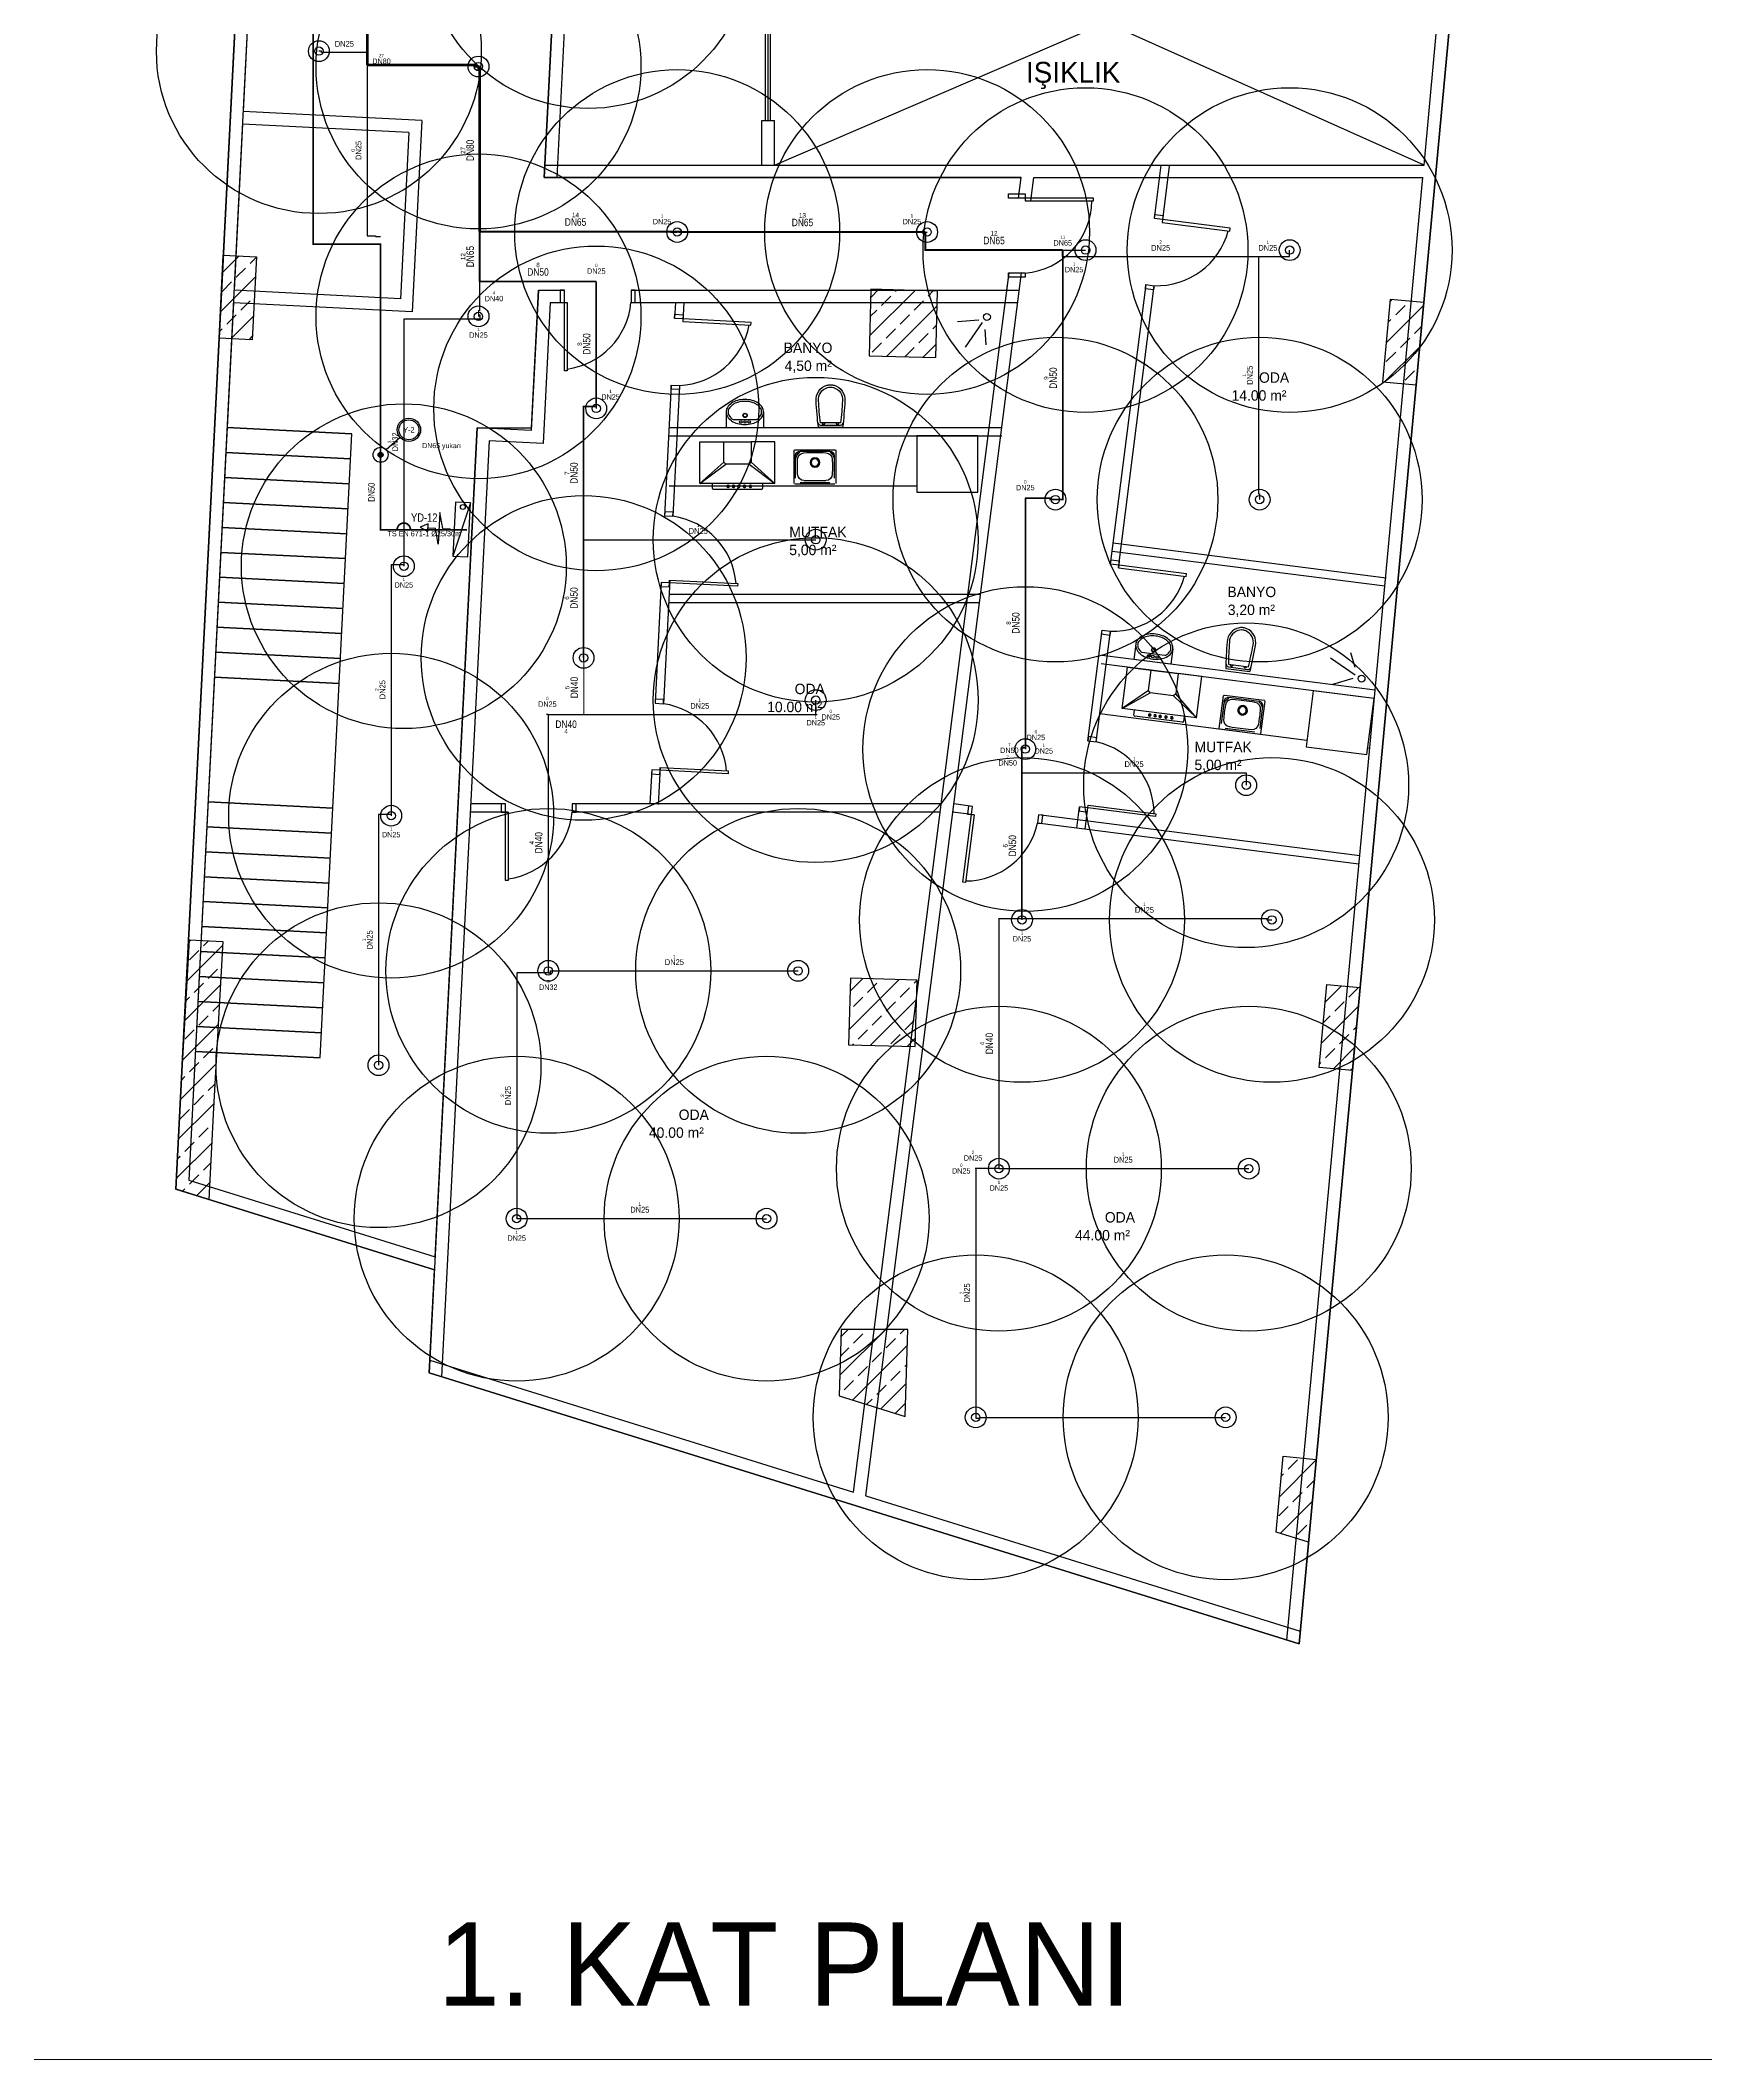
# Model space of a CAD drawing. Header units: centimetres. Extents: x 247996 to 315152, y -468471 to -440326.
# Drawn here: x 252399 to 254398, y -458149 to -455724 of the extents above; entities that cross this region are included whole.
import ezdxf
from ezdxf.enums import TextEntityAlignment as Align

# ---------------------------------------------------------------- set-up
doc = ezdxf.new("R2010")
doc.units = ezdxf.units.CM
doc.layers.add('SCOTT-ANTED', color=144, linetype='Continuous', lineweight=0)
for name, color, linetype in [('SCOTT-MKDU0', 50, 'Continuous'), ('SCOTT-MTY-SPRINKLER', 15, 'Continuous'), ('SCOTT-MTY-SPRINKLER-BORU', 140, 'Continuous'), ('SCOTT-MTY-SPRINKLER-CAP', 141, 'Continuous'), ('SCOTT-MTY-SPRINKLER-KORUMA', 8, 'Continuous'), ('SCOTT-MTY-YANGIN-DOLAP', 1, 'Continuous'), ('SCOTT-MTY-YANGIN-DOLAP-BORU', 1, 'Continuous'), ('SCOTT-MTY-YANGIN-KOLON', 6, 'Continuous')]:
    doc.layers.add(name, color=color, linetype=linetype)
doc.styles.add('MtXpl_Comic_Sans_MS', font='comic.ttf')
doc.styles.add('ROTAS', font='arial.ttf')

# ---------------------------------------------------------------- blocks, each defined once
blk = doc.blocks.new('ASL-SPR-PE')
for radius in [12.5, 5]:
    blk.add_circle((0, 0), radius)
blk = doc.blocks.new('Y-KOLON')
blk.add_hatch(color=7).paths.add_polyline_path([(3, 0), (2.8, 1.1), (2.1, 2.1), (1.1, 2.8), (0, 3), (-1.1, 2.8), (-2.1, 2.1), (-2.8, 1.1), (-3, 0), (-2.8, -1.1), (-2.1, -2.1), (-1.1, -2.8), (0, -3), (1.1, -2.8), (2.1, -2.1), (2.8, -1.1)])
for radius in [9, 3]:
    blk.add_circle((0, 0), radius)
blk = doc.blocks.new('ASL-YD-PLAN')
for p, q in [((0, 32.8), (-5, 22)), ((5, 22), (0, 32.8)), ((-21.2, 7.3), (0, 12.3)), ((21.2, 7.3), (-21.2, 7.3)), ((-5, 22), (5, 22)), ((0, 22), (0, 12.3)), ((0, 2.3), (21.2, 7.3)), ((0, 2.3), (0, -7.8)), ((36, -32.8), (-36, -12.8)), ((30, -22.8), (30, -22.8))]:
    blk.add_line(p, q)
for points in [[(-36, -12.8), (-36, -32.8), (36, -32.8), (36, -12.8), (-36, -12.8)], [(36, -32.8), (-36, -12.8), (-36, -32.8), (36, -32.8)]]:
    blk.add_lwpolyline(points)
blk.add_circle((30, -22.8), 3.25)
blk = doc.blocks.new('UHFGDUHGUFDGHD')
at = {"color": 3, "lineweight": 50}
for p, q in [((556704.4, 4532504.1), (556854.4, 4532504.1)), ((556704.4, 4532474.1), (556854.4, 4532474.1)), ((556704.4, 4532444.1), (556854.4, 4532444.1)), ((556704.4, 4532414.1), (556854.4, 4532414.1)), ((556704.4, 4532384.1), (556854.4, 4532384.1)), ((556704.4, 4532354.1), (556854.4, 4532354.1)), ((556704.4, 4532354.1), (556854.4, 4532354.1)), ((556704.4, 4532324.1), (556854.4, 4532324.1)), ((556704.4, 4532294.1), (556854.4, 4532294.1)), ((556704.4, 4532264.1), (556854.4, 4532264.1)), ((556704.4, 4532234.1), (556854.4, 4532234.1)), ((556704.4, 4532204.1), (556854.4, 4532204.1)), ((556704.4, 4532054.1), (556854.4, 4532054.1)), ((556704.4, 4532024.1), (556854.4, 4532024.1)), ((556704.4, 4531994.1), (556854.4, 4531994.1)), ((556704.4, 4531964.1), (556854.4, 4531964.1)), ((556704.4, 4531934.1), (556854.4, 4531934.1)), ((556704.4, 4531904.1), (556854.4, 4531904.1)), ((556704.4, 4531904.1), (556854.4, 4531904.1)), ((556704.4, 4531874.1), (556854.4, 4531874.1)), ((556704.4, 4531844.1), (556854.4, 4531844.1)), ((556704.4, 4531814.1), (556854.4, 4531814.1)), ((556704.4, 4531784.1), (556854.4, 4531784.1)), ((556704.4, 4531754.1), (556854.4, 4531754.1))]:
    blk.add_line(p, q, dxfattribs=at)

msp = doc.modelspace()

# ---------------------------------------------------------------- linework, layer by layer
at = {"layer": 'SCOTT-ANTED'}
msp.add_line((276712.4, -458149.1), (248038.8, -458149.1), dxfattribs=at)
at = {"layer": 'SCOTT-MKDU0', "color": 8, "ltscale": 0.03}
for p, q in [((252764.8, -453386.3), (252641.9, -455809.8)), ((252748.3, -453415.3), (252561.3, -457103.9)), ((252561.3, -457103.9), (252748.3, -453415.3)), ((253909.7, -457650), (254297, -453482.7)), ((254297, -453482.7), (253909.7, -457650)), ((252757.7, -453527.2), (252576.8, -457093)), ((253279.8, -455874.2), (254092.2, -455524.2)), ((254059.7, -455874.2), (253279.8, -455524.2)), ((254059.7, -455874.2), (254092.2, -455524.2)), ((253269.3, -455820.4), (253269.3, -455548.7)), ((253272.3, -455820.4), (253272.3, -455548.7)), ((253275.3, -455820.4), (253275.3, -455548.7)), ((253014, -455678.5), (253003.3, -455889.2)), ((253003.3, -455889.2), (253014, -455678.5)), ((253029.8, -455664.2), (253018.4, -455889.2)), ((252641.1, -455824.8), (252631, -456024.5)), ((252840.9, -455834.9), (252641.1, -455824.8)), ((252856.6, -455820.7), (252641.9, -455809.8)), ((252856.6, -455820.7), (252845, -456050.4)), ((253264.8, -455874.2), (253264.8, -455820.4)), ((253264.8, -455874.2), (253264.8, -455820.4)), ((253264.8, -455874.2), (253264.8, -455820.4)), ((253264.8, -455820.4), (253279.8, -455820.4)), ((253279.8, -455874.2), (253279.8, -455820.4)), ((253279.8, -455874.2), (253279.8, -455820.4)), ((253279.8, -455874.2), (253279.8, -455820.4)), ((252840.9, -455834.9), (252830.7, -456034.6)), ((253003.3, -455889.2), (253576.1, -455889.2)), ((253576.1, -455889.2), (253003.3, -455889.2)), ((253004.1, -455874.2), (254059.7, -455874.2)), ((253572.9, -455913.7), (253576.1, -455889.2)), ((253572.9, -455913.7), (253576.1, -455889.2)), ((253587.6, -455917), (253591.2, -455889.2)), ((253591.2, -455889.2), (254058.3, -455889.2)), ((253736.1, -455938.4), (253744.3, -455874.2)), ((253745.6, -455942.9), (253754.2, -455875.5)), ((253895.1, -457645.5), (254058.3, -455889.2)), ((252613.1, -456082), (252618.1, -455982.1)), ((252617.1, -456003.1), (252637.1, -455983)), ((252618.1, -455982.1), (252658.1, -455984.1)), ((252650.6, -455992.1), (252658.1, -455984.6)), ((252658.1, -455984.1), (252653, -456084)), ((252614.8, -456050.3), (252656.9, -456008.2)), ((252616.9, -456025.8), (252628.1, -456014.5)), ((252633.7, -456008.9), (252644.9, -455997.7)), ((253389.5, -457472.1), (253576.6, -456003.7)), ((253550.6, -456089.2), (253561.5, -456003.7)), ((253558.9, -456024.2), (253561.5, -456003.7)), ((253683.3, -456353.2), (253726, -456017.7)), ((253692.8, -456357.7), (253735.9, -456019)), ((252630.2, -456039.5), (252576.8, -457093)), ((252845, -456050.4), (252630.2, -456039.5)), ((252830.7, -456034.6), (252631, -456024.5)), ((252639.3, -456048.2), (252650.6, -456037)), ((252996.5, -456024.2), (252987.9, -456192.8)), ((252988.1, -456189.5), (252996.5, -456024.2)), ((252996.5, -456024.2), (253027.7, -456024.2)), ((252996.5, -456024.2), (253027.7, -456024.2)), ((253010.7, -456039.2), (253002.2, -456208.5)), ((253010.7, -456039.2), (253031, -456039.2)), ((253107.7, -456024.2), (253574, -456024.2)), ((253107.7, -456024.2), (253558.9, -456024.2)), ((253107.7, -456039.2), (253572.1, -456039.2)), ((253160.9, -456039.2), (253160, -456058.3)), ((253171, -456039.2), (253169.8, -456062.1)), ((253395.7, -456023.1), (253393.4, -456103)), ((253394.1, -456079.2), (253448.7, -456024.6)), ((253395.4, -456033), (253405.1, -456023.3)), ((253475.7, -456025.4), (253395.7, -456023.1)), ((253408.3, -456042.6), (253419.5, -456031.4)), ((253414.6, -456103.7), (253475.2, -456043.1)), ((253425.1, -456025.8), (253426.9, -456024)), ((253447.6, -456048.2), (253458.8, -456037)), ((253464.4, -456031.4), (253470.5, -456025.2)), ((253473.4, -456105.3), (253475.7, -456025.4)), ((254010.4, -456134.7), (254019.6, -456035.1)), ((254014.8, -456087.1), (254059.2, -456042.7)), ((254019.5, -456037.5), (254021.7, -456035.3)), ((254019.6, -456035.1), (254059.4, -456038.8)), ((254025.7, -456053.8), (254036.9, -456042.6)), ((254059.4, -456038.8), (254050.2, -456138.4)), ((252622.5, -456065), (252633.7, -456053.8)), ((252627.3, -456082.7), (252654.5, -456055.5)), ((253394.7, -456056.1), (253402.7, -456048.2)), ((253430.7, -456065), (253441.9, -456053.8)), ((253470, -456070.7), (253474.5, -456066.2)), ((253525.2, -456060.4), (253499.8, -456062.4)), ((253529.1, -456063.2), (253508.9, -456092.8)), ((254017.2, -456062.3), (254020, -456059.4)), ((254048.1, -456076.3), (254056.9, -456067.5)), ((252653, -456084), (252613.1, -456082)), ((252613.6, -456073.9), (252616.9, -456070.7)), ((252648.7, -456083.8), (252653.3, -456079.2)), ((253374.9, -457467.6), (253550.6, -456089.2)), ((253397, -456098.7), (253408.3, -456087.5)), ((253413.9, -456081.9), (253425.1, -456070.7)), ((253453.2, -456087.5), (253464.4, -456076.3)), ((253458.2, -456104.9), (253473.8, -456089.3)), ((253532.3, -456071.6), (253533.8, -456090)), ((254031.3, -456093.1), (254042.5, -456081.9)), ((253393.4, -456103), (253473.4, -456105.3)), ((253436.4, -456104.3), (253447.6, -456093.1)), ((254012, -456134.8), (254054.5, -456092.3)), ((254014.4, -456109.9), (254025.7, -456098.7)), ((253155.9, -456138.2), (253148, -456295.3)), ((253165.9, -456138.7), (253157.9, -456295.8)), ((254050.2, -456138.4), (254010.4, -456134.7)), ((254036.9, -456132.4), (254048.1, -456121.2)), ((253221.8, -456170.6), (253221.8, -456189.2)), ((253230.3, -456179.6), (253258.4, -456179.6)), ((253266.8, -456170.6), (253266.8, -456189.2)), ((252734.5, -456945.9), (252772.5, -456196.9)), ((252923, -456189.5), (252865.5, -457324.4)), ((252872.5, -457185.2), (252923, -456189.5)), ((252937.2, -456205.3), (252880.3, -457329.1)), ((252987.9, -456192.8), (252923, -456189.5)), ((252923, -456189.5), (252988.1, -456189.5)), ((253002.2, -456208.5), (252937.2, -456205.3)), ((253153.3, -456189.2), (253552.9, -456189.2)), ((253153.3, -456199.2), (253552.9, -456199.2)), ((253190.4, -456206.3), (253218.9, -456206.3)), ((253190.4, -456256.3), (253190.4, -456206.3)), ((253221.8, -456189.2), (253266.8, -456189.2)), ((253280.4, -456206.3), (253251.9, -456206.3)), ((253280.4, -456256.3), (253280.4, -456206.3)), ((253524.2, -456199.2), (253450.6, -456199.2)), ((253450.6, -456199.2), (253450.6, -456266.9)), ((253524.2, -456266.9), (253524.2, -456199.2)), ((253218.9, -456230.8), (253190.4, -456256.3)), ((253190.4, -456256.3), (253221.4, -456233.3)), ((253249.4, -456233.3), (253280.4, -456256.3)), ((253280.4, -456256.3), (253251.9, -456230.8)), ((253303.5, -456256.3), (253303.5, -456216.9)), ((253304.5, -456215.9), (253352.5, -456215.9)), ((253305.3, -456250.2), (253305.3, -456223)), ((253310.6, -456217.7), (253346.3, -456217.7)), ((253351.6, -456223), (253351.6, -456250.2)), ((253353.5, -456216.9), (253353.5, -456256.3)), ((253153.3, -456259.2), (253450.6, -456259.2)), ((253280.4, -456256.3), (253190.4, -456256.3)), ((253205.4, -456262.6), (253205.4, -456256.3)), ((253223.9, -456258.3), (253223.9, -456260.9)), ((253223.9, -456258.3), (253224.5, -456258.3)), ((253223.9, -456260.9), (253223.9, -456261.4)), ((253224.5, -456261.4), (253223.9, -456261.4)), ((253224.5, -456258.3), (253224.5, -456260.9)), ((253224.5, -456260.9), (253224.5, -456261.4)), ((253230.4, -456258.3), (253230.4, -456260.9)), ((253230.4, -456258.3), (253231.1, -456258.3)), ((253230.4, -456260.9), (253230.4, -456261.4)), ((253231.1, -456261.4), (253230.4, -456261.4)), ((253231.1, -456258.3), (253231.1, -456260.9)), ((253231.1, -456260.9), (253231.1, -456261.4)), ((253236.6, -456258.3), (253236.6, -456260.9)), ((253236.6, -456258.3), (253237.2, -456258.3)), ((253236.6, -456260.9), (253236.6, -456261.4)), ((253236.6, -456261.4), (253237.2, -456261.4)), ((253237.2, -456258.3), (253237.2, -456260.9)), ((253237.2, -456260.9), (253237.2, -456261.4)), ((253243.6, -456258.3), (253243.6, -456260.9)), ((253243.6, -456258.3), (253244.2, -456258.3)), ((253243.6, -456260.9), (253243.6, -456261.4)), ((253243.6, -456261.4), (253244.2, -456261.4)), ((253244.2, -456258.3), (253244.2, -456260.9)), ((253244.2, -456260.9), (253244.2, -456261.4)), ((253250.6, -456258.3), (253250.6, -456260.9)), ((253250.6, -456258.3), (253251.2, -456258.3)), ((253250.6, -456260.9), (253250.6, -456261.4)), ((253250.6, -456261.4), (253251.2, -456261.4)), ((253251.2, -456258.3), (253251.2, -456260.9)), ((253251.2, -456260.9), (253251.2, -456261.4)), ((253265.4, -456256.3), (253265.4, -456262.6)), ((253352.5, -456257.3), (253304.5, -456257.3)), ((253346.3, -456255.5), (253310.6, -456255.5)), ((253264.4, -456263.6), (253206.4, -456263.6)), ((253450.6, -456266.9), (253524.2, -456266.9)), ((254014.1, -456370), (253686.4, -456328.2)), ((254012.8, -456379.9), (253685.2, -456338.2)), ((253143.9, -456375.2), (253136.5, -456520.4)), ((253154.1, -456372.4), (253146.5, -456520.9)), ((253153.3, -456389.2), (253526.2, -456389.2)), ((253153.3, -456399.2), (253526.2, -456399.2)), ((253656.2, -456565.4), (253673.2, -456432.5)), ((253666.1, -456566.7), (253683.1, -456433.8)), ((253713.6, -456449.4), (253711.2, -456467.9)), ((253758.3, -456455.1), (253755.9, -456473.6)), ((253999.8, -456514.7), (253672.2, -456473)), ((254001.1, -456504.8), (253673.4, -456463.1)), ((253697.4, -456526.6), (253703.7, -456477)), ((253703.7, -456477), (253732, -456480.6)), ((253755.9, -456473.6), (253711.2, -456467.9)), ((253748.7, -456463), (253720.9, -456459.4)), ((253977, -456486.7), (253947.5, -456466.4)), ((253977, -456477.6), (253971.7, -456460)), ((253793, -456488.4), (253764.7, -456484.8)), ((253786.7, -456538), (253793, -456488.4)), ((253974.3, -456490.7), (253950, -456498)), ((253728.9, -456504.9), (253697.4, -456526.6)), ((253697.4, -456526.6), (253731.1, -456507.7)), ((253786.7, -456538), (253697.4, -456526.6)), ((253758.8, -456511.3), (253786.7, -456538)), ((253786.7, -456538), (253761.6, -456509.1)), ((253813.9, -456550.5), (253818.9, -456511.4)), ((253816.5, -456544.7), (253820, -456517.8)), ((253820, -456510.6), (253867.6, -456516.6)), ((253825.9, -456513.2), (253861.3, -456517.7)), ((253865.9, -456523.6), (253862.5, -456550.5)), ((253868.5, -456517.7), (253863.5, -456556.9)), ((253926.8, -456505.4), (253918.2, -456572.6)), ((253999.8, -456514.7), (253926.8, -456505.4)), ((253991.2, -456581.9), (253999.8, -456514.7)), ((253919.2, -456565), (253670.4, -456533.2)), ((253711.5, -456534.8), (253712.3, -456528.5)), ((253769.9, -456543.2), (253712.3, -456535.9)), ((253730, -456535.4), (253729.9, -456535.9)), ((253730.5, -456536), (253729.9, -456535.9)), ((253730.3, -456532.9), (253730, -456535.4)), ((253730.3, -456532.9), (253730.9, -456532.9)), ((253730.6, -456535.5), (253730.5, -456536)), ((253730.9, -456532.9), (253730.6, -456535.5)), ((253736.9, -456533.7), (253736.5, -456536.3)), ((253736.5, -456536.3), (253736.5, -456536.8)), ((253737.1, -456536.8), (253736.5, -456536.8)), ((253736.9, -456533.7), (253737.5, -456533.8)), ((253737.5, -456533.8), (253737.1, -456536.3)), ((253737.1, -456536.3), (253737.1, -456536.8)), ((253743, -456534.5), (253742.6, -456537)), ((253742.6, -456537), (253742.6, -456537.5)), ((253742.6, -456537.5), (253743.2, -456537.6)), ((253743, -456534.5), (253743.6, -456534.6)), ((253743.6, -456534.6), (253743.2, -456537.1)), ((253743.2, -456537.1), (253743.2, -456537.6)), ((253749.6, -456537.9), (253749.5, -456538.4)), ((253749.5, -456538.4), (253750.1, -456538.5)), ((253749.9, -456535.4), (253749.6, -456537.9)), ((253749.9, -456535.4), (253750.5, -456535.4)), ((253750.2, -456538), (253750.1, -456538.5)), ((253750.5, -456535.4), (253750.2, -456538)), ((253756.5, -456538.8), (253756.4, -456539.3)), ((253756.4, -456539.3), (253757.1, -456539.4)), ((253756.8, -456536.2), (253756.5, -456538.8)), ((253756.8, -456536.2), (253757.4, -456536.3)), ((253757.4, -456536.3), (253757.1, -456538.9)), ((253757.1, -456538.9), (253757.1, -456539.4)), ((253771.8, -456536.1), (253771, -456542.3)), ((253862.4, -456557.7), (253814.8, -456551.6)), ((253856.5, -456555.1), (253821.1, -456550.6)), ((253918.2, -456572.6), (253991.2, -456581.9)), ((253994.7, -456574.6), (253992.2, -456574.3)), ((253132.5, -456600.3), (253130.4, -456641.3)), ((253142.7, -456597.5), (253140.4, -456641.8)), ((252956.8, -456641.3), (252915.1, -456641.3)), ((253480.2, -456641.3), (253036.8, -456641.3)), ((253517.7, -456644.2), (253495.3, -456641.3)), ((253642.9, -456670.2), (253646.1, -456644.8)), ((253652.8, -456671.5), (253656.4, -456642.7)), ((252960.2, -456651.3), (252915.1, -456651.3)), ((253478.9, -456651.3), (253036.8, -456651.3)), ((253519.7, -456654.5), (253494.1, -456651.3)), ((253495.3, -456651.3), (253494.1, -456651.3)), ((253981.3, -456713.4), (253595.8, -456664.2)), ((253982.6, -456703.4), (253597, -456654.3)), ((252566.5, -457004), (252577.4, -456804.3)), ((252574.7, -456853.7), (252617.1, -456811.3)), ((252577.3, -456806.2), (252579.1, -456804.4)), ((252577.4, -456804.3), (252617.4, -456806.3)), ((252577.6, -456828.4), (252588.8, -456817.1)), ((252594.4, -456811.5), (252600.5, -456805.5)), ((252617.4, -456806.3), (252606.4, -457006.1)), ((252600, -456850.8), (252611.3, -456839.6)), ((252572.1, -456901.2), (252614.5, -456858.8)), ((252583.2, -456867.7), (252594.4, -456856.4)), ((253371.1, -456850.4), (253368.8, -456930.4)), ((253369.4, -456912.2), (253429.5, -456852.1)), ((253370.7, -456865.9), (253385.8, -456850.8)), ((253451.1, -456852.7), (253371.1, -456850.4)), ((253391.4, -456867.7), (253402.7, -456856.4)), ((253430.7, -456873.3), (253441.9, -456862)), ((253447.6, -456856.4), (253451.1, -456852.9)), ((253448.8, -456932.6), (253451.1, -456852.7)), ((253933.9, -456957.7), (253943.1, -456858.1)), ((253941.2, -456879.1), (253960.6, -456859.7)), ((253943.1, -456858.1), (253982.9, -456861.8)), ((253969.5, -456873.3), (253980.8, -456862)), ((253982.9, -456861.8), (253973.7, -456961.3)), ((252573.4, -456877.4), (252577.6, -456873.3)), ((252605.7, -456890.1), (252613.2, -456882.6)), ((253374.6, -456884.5), (253385.8, -456873.3)), ((253395.3, -456931.1), (253450.4, -456876)), ((253413.9, -456890.1), (253425.1, -456878.9)), ((253936.7, -456928.6), (253980.9, -456884.3)), ((253952.7, -456890.1), (253963.9, -456878.9)), ((252569.5, -456948.7), (252611.9, -456906.3)), ((252572, -456923.8), (252583.2, -456912.6)), ((252588.8, -456906.9), (252600, -456895.7)), ((253380.2, -456923.8), (253391.4, -456912.6)), ((253397, -456906.9), (253408.3, -456895.7)), ((253436.3, -456912.6), (253447.6, -456901.3)), ((253938.9, -456903.8), (253947.1, -456895.7)), ((253975.1, -456912.6), (253978.6, -456909.1)), ((252594.4, -456946.2), (252605.7, -456935)), ((253368.8, -456930.4), (253448.8, -456932.6)), ((253373.5, -456930.5), (253374.6, -456929.4)), ((253419.5, -456929.4), (253430.7, -456918.2)), ((253439, -456932.4), (253449.1, -456922.2)), ((253941.5, -456946.2), (253952.7, -456935)), ((253950.9, -456959.2), (253976.4, -456933.8)), ((253958.3, -456929.4), (253969.5, -456918.2)), ((252566.9, -456996.2), (252609.3, -456953.8)), ((252577.6, -456963.1), (252588.8, -456951.8)), ((253973.7, -456961.3), (253933.9, -456957.7)), ((253934.5, -456953.3), (253935.9, -456951.8)), ((253971.5, -456961.1), (253974.1, -456958.5)), ((252568.2, -456972.5), (252572, -456968.7)), ((252600, -456985.5), (252608, -456977.6)), ((252561.4, -457103.9), (252566.5, -457004)), ((252564.5, -457043.5), (252602.2, -457005.9)), ((252566.4, -457019.2), (252577.6, -457008)), ((252581.3, -457004.8), (252581.3, -457004.8)), ((252581.3, -457004.8), (252581.3, -457004.8)), ((252583.2, -457002.4), (252594.4, -456991.1)), ((252606.4, -457006.1), (252600.8, -457116.2)), ((252602.2, -457005.9), (252606.7, -457001.3)), ((252588.8, -457041.6), (252600, -457030.4)), ((252562.1, -457090.8), (252604.3, -457048.7)), ((252572, -457058.5), (252583.2, -457047.3)), ((252563.3, -457067.2), (252566.4, -457064.1)), ((252594.4, -457080.9), (252603.1, -457072.3)), ((252561.3, -457103.9), (252871.8, -457200.7)), ((252871.8, -457200.7), (252561.3, -457103.9)), ((252600.8, -457116.2), (252561.4, -457103.9)), ((252569.1, -457106.3), (252572, -457103.4)), ((252576.8, -457093), (252872.5, -457185.2)), ((252576.8, -457093), (252872.5, -457185.2)), ((252577.6, -457097.8), (252588.8, -457086.5)), ((252586.2, -457111.6), (252601.9, -457096)), ((252865.5, -457324.4), (252871.8, -457200.7)), ((253359.9, -457272.3), (253357.6, -457352.2)), ((253358.3, -457327.3), (253413.4, -457272.3)), ((253359.6, -457281.1), (253368.5, -457272.3)), ((253439.9, -457272.3), (253359.9, -457272.3)), ((253374.6, -457288.6), (253385.8, -457277.4)), ((253430.7, -457277.4), (253435.8, -457272.3)), ((253436.9, -457376.9), (253439.9, -457272.3)), ((253359, -457304.2), (253369, -457294.2)), ((253373.4, -457357.1), (253439.4, -457291.2)), ((253397, -457311.1), (253408.3, -457299.8)), ((253413.9, -457294.2), (253425.1, -457283)), ((252865.5, -457324.4), (253909.7, -457650)), ((253909.7, -457650), (252865.5, -457324.4)), ((252866.3, -457309), (253374.9, -457467.6)), ((253380.2, -457327.9), (253391.4, -457316.7)), ((253419.5, -457333.5), (253430.7, -457322.3)), ((253436.3, -457316.7), (253438.7, -457314.3)), ((253357.6, -457352.2), (253436.9, -457376.9)), ((253357.7, -457350.4), (253357.8, -457350.3)), ((253363.4, -457344.7), (253374.6, -457333.5)), ((253402.7, -457350.3), (253413.9, -457339.1)), ((253407.7, -457367.8), (253438.1, -457337.4)), ((253390.5, -457362.5), (253397, -457356)), ((253425.1, -457372.8), (253436.3, -457361.6)), ((253882, -457515.7), (253890.5, -457424.6)), ((253890.5, -457424.6), (253930.3, -457428.3)), ((253886, -457473.2), (253930.3, -457428.9)), ((253888.3, -457448.4), (253891, -457445.8)), ((253896.6, -457440.1), (253907.8, -457428.9)), ((253930.3, -457428.3), (253921.1, -457527.9)), ((253389.5, -457472.1), (253911.1, -457634.8)), ((253902.2, -457479.4), (253913.4, -457468.2)), ((253919, -457462.6), (253928, -457453.7)), ((253885.3, -457496.3), (253896.6, -457485)), ((253886.9, -457517.2), (253925.7, -457478.4)), ((253921.1, -457527.9), (253882, -457515.7)), ((253907.8, -457518.7), (253919, -457507.5))]:
    msp.add_line(p, q, dxfattribs=at)
for points in [[(253560.8, -455913.7), (253560.8, -455908.7), (253580.8, -455908.7), (253580.8, -455913.7), (253560.8, -455913.7)], [(253736, -455938.4), (253736.6, -455933.4), (253746.5, -455934.7), (253745.9, -455939.6), (253736, -455938.4)], [(253560.8, -456008.7), (253560.8, -456003.7), (253580.8, -456003.7), (253580.8, -456008.7), (253560.8, -456008.7)], [(253725.2, -456022.7), (253725.9, -456017.7), (253735.8, -456019), (253735.1, -456023.9), (253725.2, -456022.7)], [(253027.7, -456024.2), (253022.7, -456024.2), (253022.7, -456039.2), (253027.7, -456039.2), (253027.7, -456024.2)], [(253112.7, -456024.2), (253107.7, -456024.2), (253107.7, -456039.2), (253112.7, -456039.2), (253112.7, -456024.2)], [(253160, -456058.3), (253160.2, -456053.3), (253170.2, -456053.8), (253170, -456058.8), (253160, -456058.3)], [(253155.7, -456143.2), (253155.9, -456138.2), (253165.9, -456138.7), (253165.7, -456143.7), (253155.7, -456143.2)], [(253148.2, -456290.3), (253147.9, -456295.3), (253157.9, -456295.8), (253158.2, -456290.8), (253148.2, -456290.3)], [(253683.3, -456353.2), (253683.9, -456348.2), (253693.8, -456349.5), (253693.2, -456354.4), (253683.3, -456353.2)], [(253143.9, -456375.2), (253143.6, -456380.2), (253153.6, -456380.7), (253153.9, -456375.7), (253143.9, -456375.2)], [(253672.5, -456437.5), (253673.2, -456432.5), (253683.1, -456433.8), (253682.4, -456438.8), (253672.5, -456437.5)], [(253136.8, -456515.4), (253136.5, -456520.4), (253146.5, -456520.9), (253146.8, -456515.9), (253136.8, -456515.4)], [(253656.9, -456560.4), (253656.2, -456565.4), (253666.1, -456566.7), (253666.8, -456561.7), (253656.9, -456560.4)], [(253132.5, -456600.3), (253132.2, -456605.3), (253142.2, -456605.8), (253142.5, -456600.8), (253132.5, -456600.3)], [(252956.8, -456641.3), (252951.8, -456641.3), (252951.8, -456651.3), (252956.8, -456651.3), (252956.8, -456641.3)], [(253041.8, -456641.3), (253036.8, -456641.3), (253036.8, -456651.3), (253041.8, -456651.3), (253041.8, -456641.3)], [(253517.7, -456644.2), (253512.7, -456643.6), (253511.5, -456653.5), (253516.4, -456654.1), (253517.7, -456644.2)], [(253646.1, -456644.8), (253645.5, -456649.7), (253655.4, -456651), (253656, -456646), (253646.1, -456644.8)], [(253602, -456654.9), (253597, -456654.3), (253595.8, -456664.2), (253600.7, -456664.9), (253602, -456654.9)]]:
    msp.add_lwpolyline(points, dxfattribs=at)
for points in [[(253580.8, -455913.7), (253580.8, -455917), (253662.7, -455917), (253662.7, -455913.7)], [(253745.9, -455939.6), (253745.5, -455942.9), (253826.7, -455953.3), (253827.1, -455950)], [(253027.7, -456039.2), (253031, -456039.2), (253031, -456121.1), (253027.7, -456121.1)], [(253170, -456058.8), (253169.8, -456062.1), (253251.6, -456066.3), (253251.7, -456063)], [(253693.2, -456354.4), (253692.8, -456357.7), (253774, -456368.1), (253774.4, -456364.8)], [(253153.9, -456375.7), (253154, -456372.4), (253235.8, -456376.5), (253235.6, -456379.8)], [(253142.5, -456600.8), (253142.6, -456597.5), (253224.4, -456601.7), (253224.2, -456605)], [(253656, -456646), (253656.4, -456642.7), (253737.7, -456653.1), (253737.2, -456656.4)], [(252956.8, -456651.3), (252960.2, -456651.3), (252960.2, -456733.2), (252956.8, -456733.2)], [(253516.4, -456654.1), (253519.7, -456654.5), (253509.4, -456735.7), (253506.1, -456735.3)]]:
    msp.add_lwpolyline(points, close=True, dxfattribs=at)
for points in [[(253332.6, -456189.2, -0.01664), (253329.9, -456157.4, -0.351622), (253342.7, -456138.5, -0.068714), (253347.2, -456137.9, -0.068714), (253351.6, -456138.5, -0.351622), (253364.4, -456157.4, -0.01664), (253361.7, -456189.2)], [(253335.1, -456183.7, -0.016866), (253332.8, -456157.2, -0.351778), (253343.5, -456141.2, -0.068022), (253347.2, -456140.7, -0.068022), (253350.8, -456141.2, -0.351778), (253361.5, -456157.2, -0.016866), (253359.2, -456183.7)], [(253850.7, -456482.4, 0.01664), (253857.3, -456451.2, 0.351622), (253847, -456430.8, 0.068714), (253842.7, -456429.7, 0.068714), (253838.2, -456429.7, 0.351622), (253823.2, -456446.8, 0.01664), (253821.7, -456478.8)], [(253848.8, -456476.6, 0.016866), (253854.5, -456450.6, 0.351778), (253845.9, -456433.5, 0.068022), (253842.3, -456432.5, 0.068022), (253838.7, -456432.5, 0.351778), (253826, -456447, 0.016866), (253825, -456473.6)]]:
    msp.add_lwpolyline(points, format="xyb", close=True, dxfattribs=at)
for points in [[(253362, -456183.8, -0.389191), (253358.7, -456186.8), (253347.2, -456186.8), (253335.6, -456186.8, -0.389191), (253332.3, -456183.8, -0.389191)], [(253822.2, -456473.3, 0.389191), (253825.1, -456476.8), (253836.5, -456478.2), (253847.9, -456479.7, 0.389191), (253851.7, -456477.1, 0.389191)]]:
    msp.add_lwpolyline(points, format="xyb", dxfattribs=at)
for centre, radius in [((253534.9, -456056.5, 51), 4.14), ((253239.5, -456182.6), 1.56), ((253244.6, -456174.7), 2.52), ((253244.6, -456174.7), 2.12), ((253244.5, -456182.6), 1.56), ((253249.4, -456182.6), 1.56), ((253735.2, -456456.3), 2.52), ((253735.2, -456456.3), 2.12), ((253729.3, -456463.5), 1.56), ((253734.2, -456464.2), 1.56), ((253739.2, -456464.8), 1.56), ((253984.7, -456490.8, 51), 4.14)]:
    msp.add_circle(centre, radius, dxfattribs=at)
for centre, radius, start, end in [((253573.2, -455916.5), 87.6, 275.0191, 359.6313), ((253738.8, -455930.1), 88.9, 268.0454, 345.0626), ((253019.1, -456031), 88.9, 277.6747, 354.6919), ((253162.2, -456049.8), 88.9, 272.4059, 349.4231), ((253238, -456174.2), 17.2, 123.8347, 148.2866), ((253238, -456174.2), 14.8, 123.8347, 148.2866), ((253241.8, -456179.9), 24.1, 105.5176, 123.8347), ((253241.8, -456179.9), 21.7, 105.5176, 123.8347), ((253244.3, -456189), 33.5, 90, 105.5176), ((253244.3, -456189), 31.1, 90, 105.5176), ((253244.3, -456189), 33.5, 74.4824, 90), ((253244.3, -456189), 31.1, 74.4824, 90), ((253246.8, -456179.9), 21.7, 56.1653, 74.4824), ((253246.8, -456179.9), 24.1, 56.1653, 74.4824), ((253250.7, -456174.2), 14.8, 31.7134, 56.1653), ((253250.7, -456174.2), 17.2, 31.7134, 56.1653), ((253232.1, -456170.6), 10.3, 148.2866, 180), ((253232.1, -456170.6), 10.3, 180, 211.7134), ((253238, -456167), 17.2, 211.7134, 236.1653), ((253232.1, -456170.6), 7.93, 148.2866, 180), ((253232.1, -456170.6), 7.93, 180, 211.7134), ((253238, -456167), 14.8, 211.7134, 238.6233), ((253241.8, -456161.2), 24.1, 236.1653, 254.4824), ((253244.3, -456152.2), 33.5, 254.4824, 270), ((253244.3, -456152.2), 33.5, 270, 285.5176), ((253246.8, -456161.2), 24.1, 285.5176, 303.8347), ((253250.7, -456167), 14.8, 301.3767, 328.2866), ((253250.7, -456167), 17.2, 303.8347, 328.2866), ((253256.5, -456170.6), 7.93, 0, 31.7134), ((253256.5, -456170.6), 7.93, 328.2866, 0), ((253256.5, -456170.6), 10.3, 0, 31.7134), ((253256.5, -456170.6), 10.3, 328.2866, 0), ((253338.8, -456183.7), 1.78, 180, 0), ((253355.5, -456183.7), 1.78, 180, 0), ((253224.1, -456259.9), 1.54, 100.5754, 259.4621), ((253224.1, -456259.9), 1.54, 282.6235, 77.3767), ((253230.7, -456259.9), 1.54, 100.5754, 259.4621), ((253230.7, -456259.9), 1.54, 282.6235, 77.3767), ((253236.9, -456259.9), 1.54, 100.5754, 259.4621), ((253236.9, -456259.9), 1.54, 282.6235, 77.3767), ((253243.9, -456259.9), 1.54, 100.5754, 259.4621), ((253243.9, -456259.9), 1.54, 282.6235, 77.3767), ((253250.9, -456259.9), 1.54, 100.5754, 259.4621), ((253250.9, -456259.9), 1.54, 282.6235, 77.3767), ((253206.4, -456262.6), 1, 180, 270), ((253264.4, -456262.6), 1, 270, 0), ((253145.2, -456383.8), 88.9, 4.7726, 81.7897), ((253686.1, -456344.9), 88.9, 268.0454, 345.0626), ((253723.8, -456450.7), 10.3, 172.7373, 204.4507), ((253723.8, -456450.7), 10.3, 141.0239, 172.7373), ((253730.1, -456447.8), 17.2, 204.4507, 228.9027), ((253729.2, -456455), 17.2, 116.572, 141.0239), ((253723.8, -456450.7), 7.93, 172.7373, 204.4507), ((253723.8, -456450.7), 7.93, 141.0239, 172.7373), ((253730.1, -456447.8), 14.8, 204.4507, 231.3606), ((253729.2, -456455), 14.8, 116.572, 141.0239), ((253732.3, -456461.2), 24.1, 98.2549, 116.572), ((253732.3, -456461.2), 21.7, 98.2549, 116.572), ((253733.6, -456470.5), 33.5, 82.7373, 98.2549), ((253733.6, -456470.5), 31.1, 82.7373, 98.2549), ((253733.6, -456470.5), 31.1, 67.2197, 82.7373), ((253733.6, -456470.5), 33.5, 67.2197, 82.7373), ((253737.2, -456461.8), 21.7, 48.9027, 67.2197), ((253737.2, -456461.8), 24.1, 48.9027, 67.2197), ((253741.8, -456456.6), 14.8, 24.4507, 48.9027), ((253741.8, -456456.6), 17.2, 24.4507, 48.9027), ((253748, -456453.8), 7.93, 321.0239, 352.7373), ((253748, -456453.8), 7.93, 352.7373, 24.4507), ((253748, -456453.8), 10.3, 321.0239, 352.7373), ((253748, -456453.8), 10.3, 352.7373, 24.4507), ((253734.6, -456442.7), 24.1, 228.9027, 247.2197), ((253738.3, -456434), 33.5, 247.2197, 262.7373), ((253738.3, -456434), 33.5, 262.7373, 278.2549), ((253739.6, -456443.3), 24.1, 278.2549, 296.572), ((253742.7, -456449.5), 14.8, 294.114, 321.0239), ((253742.7, -456449.5), 17.2, 296.572, 321.0239), ((253828.7, -456474), 1.78, 172.7373, 352.7373), ((253845.2, -456476.1), 1.78, 172.7373, 352.7373), ((253133.8, -456609), 88.9, 4.7726, 81.7897), ((253712.5, -456534.9), 1, 172.7373, 262.7373), ((253730.4, -456534.5), 1.54, 93.3127, 252.1994), ((253730.4, -456534.5), 1.54, 275.3608, 70.114), ((253736.9, -456535.3), 1.54, 93.3127, 252.1994), ((253736.9, -456535.3), 1.54, 275.3608, 70.114), ((253743, -456536.1), 1.54, 93.3127, 252.1994), ((253743, -456536.1), 1.54, 275.3608, 70.114), ((253750, -456536.9), 1.54, 93.3127, 252.1994), ((253750, -456536.9), 1.54, 275.3608, 70.114), ((253756.9, -456537.8), 1.54, 93.3127, 252.1994), ((253756.9, -456537.8), 1.54, 275.3608, 70.114), ((253770, -456542.2), 1, 262.7373, 352.7373), ((253646.8, -456653.5), 88.9, 0.4121, 77.4292), ((252948.3, -456643.1), 88.9, 277.6747, 354.6919), ((253509, -456644.9), 88.9, 270.4121, 347.4292)]:
    msp.add_arc(centre, radius, start, end, dxfattribs=at)
at = {"layer": 'SCOTT-MKDU0', "color": 8, "ltscale": 0.03, "extrusion": (0, 0, -1)}
for centre, major_axis, start_param, end_param in [((253304.5, -456216.9), (0.707, 0.707), 3.926991, 5.497787), ((253310.6, -456223), (-3.75, 3.75), 5.497787, 7.068583), ((253315.5, -456227.5), (-7.14, 7.14), 5.524757, 6.541187), ((253639.7, -456236.3), (-234.9, 234.9), 5.470817, 5.524757), ((253315.6, -456227.6), (-5.66, 5.66), 5.524757, 7.028844), ((253328.5, -456551.6), (332.3, 0), 4.67265, 4.752129), ((253328.5, -456231.3), (-4.07, 4.07), 3.926991, 10.210176), ((253328.5, -456231.3), (-3.18, 3.18), 3.926991, 10.210176), ((253341.3, -456227.6), (-5.66, 5.66), 0.825137, 2.329224), ((253346.3, -456223), (3.75, 3.75), -0.785398, 0.785398), ((253341.5, -456227.5), (7.14, 7.14), -0.258001, 0.758428), ((253017.2, -456236.3), (234.9, 234.9), 0.758428, 0.812368), ((253352.5, -456216.9), (0.707, 0.707), -0.785398, 0.785398), ((253315.6, -456245), (5.66, 5.66), 2.395934, 3.900021), ((253328.5, -455921.1), (332.3, 0), 1.531058, 1.610536), ((253341.3, -456245), (5.66, 5.66), 0.812368, 2.316455), ((253819.9, -456511.5), (0.791, 0.612), 3.926991, 5.497787), ((254150, -456573.2), (-203.4, 262.8), 5.470817, 5.524757), ((253829.5, -456523.5), (-6.18, 7.99), 5.524757, 6.541187), ((253825.2, -456518.4), (-3.24, 4.19), 5.497787, 7.068583), ((253829.6, -456523.5), (-4.9, 6.33), 5.524757, 7.028844), ((253801.4, -456846.6), (329.6, -42), 4.67265, 4.752129), ((253841.9, -456528.9), (-3.52, 4.55), 3.926991, 10.210176), ((253841.9, -456528.9), (-2.75, 3.56), 3.926991, 10.210176), ((253855.1, -456526.8), (-4.9, 6.33), 0.825137, 2.329224), ((253532.5, -456494.5), (262.8, 203.4), 0.758428, 0.812368), ((253860.6, -456522.9), (4.19, 3.24), -0.785398, 0.785398), ((253855.3, -456526.8), (7.99, 6.18), -0.258001, 0.758428), ((253867.5, -456517.6), (0.791, 0.612), -0.785398, 0.785398), ((253827.4, -456540.9), (6.33, 4.9), 2.395934, 3.900021), ((253881.1, -456221.1), (329.6, -42), 1.531058, 1.610536), ((253852.9, -456544.2), (6.33, 4.9), 0.812368, 2.316455)]:
    msp.add_ellipse(centre, major_axis=major_axis, ratio=1, start_param=start_param, end_param=end_param, dxfattribs=at)
at = {"layer": 'SCOTT-MKDU0', "color": 8, "ltscale": 0.03, "invisible_edges": 1}
for points in [[(253251.9, -456230.8), (253218.9, -456230.8), (253218.9, -456206.3), (253251.9, -456206.3)], [(253218.9, -456230.8), (253251.9, -456230.8), (253249.4, -456233.3), (253221.4, -456233.3)], [(253761.6, -456509.1), (253728.9, -456504.9), (253732, -456480.6), (253764.7, -456484.8)], [(253728.9, -456504.9), (253761.6, -456509.1), (253758.8, -456511.3), (253731.1, -456507.7)]]:
    msp.add_3dface(points, dxfattribs=at)
at = {"layer": 'SCOTT-MTY-SPRINKLER-BORU'}
for points, const_width in [([(252791, -455439), (252791, -455739)], 3), ([(252791, -455739), (252791, -455754)], 3), ([(252791, -455754), (252921, -455754), (252921, -455755.8), (252924.5, -455755.8), (252924.5, -455759), (252926, -455759), (252926, -455954)], 3), ([(252926, -455954), (253156, -455954), (253156, -455954.5), (253161, -455954.5)], 2.5), ([(252926, -455954), (252926, -456014)], 2.5), ([(253161, -455954.5), (253161, -455954), (253166, -455954), (253166, -455954.5), (253461, -455954.5)], 2.5), ([(253461, -455954.5), (253461, -455976.2), (253626, -455976.2)], 2.5), ([(253626, -455984), (253626, -456275.8), (253617.2, -456275.8), (253611, -456275.8), (253611, -456274), (253581.1, -456274)], 2), ([(253626, -455976.2), (253626, -455984)], 2.5), ([(252926, -456014), (252926, -456049), (252924.5, -456049), (252924.5, -456054)], 1.5), ([(252926, -456014), (253065.9, -456014)], 2), ([(253065.9, -456014), (253065.9, -456164)], 2), ([(253065.9, -456164), (253050.7, -456164), (253050.7, -456324)], 2), ([(253581.1, -456274), (253581.1, -456574)], 2), ([(253050.7, -456324), (253050.7, -456464), (253050.7, -456465.9)], 2), ([(253050.7, -456465.9), (253050.7, -456469), (253051, -456469), (253051, -456534)], 1.5), ([(253051, -456534), (253008.3, -456534)], 1.5), ([(253008.3, -456534), (253008.3, -456841.7)], 1.5), ([(253581.1, -456574), (253577, -456574)], 2), ([(253577, -456574), (253577, -456604)], 2), ([(253577, -456604), (253577, -456779)], 2), ([(253577, -456779), (253576, -456779), (253549.3, -456779), (253549.3, -457079)], 1.5)]:
    msp.add_lwpolyline(points, dxfattribs=dict(at, const_width=const_width))
for points in [[(252791, -455739), (252736, -455739), (252736, -455737.3), (252732.9, -455737.3)], [(252791, -455754), (252791, -455959), (252801, -455959), (252801, -455960), (252807, -455960)], [(253161, -455954.5), (253163.1, -455954.5)], [(253461, -455954.5), (253463.1, -455954.5)], [(253626, -455976.2), (253653.3, -455976.2)], [(253626, -455984), (253861, -455984)], [(253861, -455984), (253898.4, -455984), (253898.4, -455976.2)], [(253861, -455984), (253861, -456269), (253862.3, -456269), (253862.3, -456275.8)], [(253065.9, -456014), (253066, -456014)], [(252924.5, -456054), (252926, -456054), (252926, -456059), (252834.9, -456059), (252834.9, -456354)], [(252924.5, -456054), (252924.5, -456055.8)], [(253065.9, -456164), (253065.9, -456166.3)], [(253581.1, -456274), (253581, -456274)], [(252834.9, -456302), (252834.9, -456322)], [(253050.7, -456324), (253326, -456324), (253329.5, -456324)], [(252834.9, -456354), (252819.7, -456354), (252819.7, -456654)], [(252834.9, -456354), (252834.9, -456355.8)], [(253329.5, -456534), (253329.5, -456516.6)], [(253008.3, -456534), (253006, -456534)], [(253051, -456534), (253329.5, -456534)], [(253329.5, -456534), (253331, -456534)], [(253577, -456574), (253576, -456574)], [(253581.1, -456574), (253581.1, -456575.4)], [(253577, -456604), (253846.2, -456604), (253846.2, -456618.8)], [(252819.7, -456654), (252804.5, -456654), (252804.5, -456955)], [(252819.7, -456654), (252819.7, -456655.4)], [(253577, -456779), (253871, -456779), (253871, -456780.5), (253877, -456780.5)], [(253577, -456779), (253577, -456780.5)], [(253008.3, -456841.7), (253008.3, -456844)], [(253008.3, -456844), (253011, -456844), (253011, -456841.7), (253308.3, -456841.7)], [(253008.3, -456844), (252970.4, -456844), (252970.4, -457139)], [(253521.5, -457079), (253521, -457079)], [(253549.3, -457079), (253521.5, -457079)], [(253521.5, -457079), (253521.5, -457377.9), (253521.5, -457379), (253526, -457379), (253526, -457377.9), (253821.5, -457377.9)], [(253549.3, -457079), (253551, -457079), (253846, -457079), (253846, -457079.2), (253849.3, -457079.2)], [(253549.3, -457079), (253549.3, -457079.2)], [(252970.4, -457139), (253266, -457139), (253266, -457139.3), (253270.4, -457139.3)], [(252970.4, -457139), (252970.4, -457139.3)]]:
    msp.add_lwpolyline(points, dxfattribs=at)
at = {"layer": 'SCOTT-MTY-SPRINKLER-KORUMA'}
for centre in [(253056.1, -455611.2), (252732.9, -455737.3), (252924.5, -455755.8), (253163.1, -455954.5), (253463.1, -455954.5), (253653.3, -455976.2), (253898.4, -455976.2), (252924.5, -456055.8), (253065.9, -456166.3), (253617.2, -456275.8), (253862.3, -456275.8), (253329.4, -456324), (252834.9, -456355.8), (253050.7, -456465.9), (253329.4, -456516.6), (253581.1, -456575.4), (253846.2, -456618.8), (252819.7, -456655.4), (253577.1, -456780.5), (253877.1, -456780.5), (253008.3, -456841.7), (253308.3, -456841.7), (252804.5, -456955), (253549.3, -457079.2), (253849.3, -457079.2), (252970.4, -457139.3), (253270.4, -457139.3), (253521.5, -457377.9), (253821.5, -457377.9)]:
    msp.add_circle(centre, 195, dxfattribs=at)
at = {"layer": 'SCOTT-MTY-YANGIN-DOLAP-BORU', "const_width": 2}
for points in [[(252807, -456222), (252807, -455969), (252726, -455969), (252726, -454354), (252771, -454354), (252771, -454214), (252876, -454214), (252876, -454213.2), (252879, -454213.2)], [(252807, -456222), (252807, -456312), (252910.8, -456312)], [(252826.9, -456312), (252827.1, -456309.9), (252827.9, -456308), (252829.2, -456306.3), (252830.9, -456305), (252832.8, -456304.2), (252834.9, -456304), (252836.9, -456304.2), (252838.9, -456305), (252840.5, -456306.3), (252841.8, -456308), (252842.6, -456309.9), (252842.9, -456312)]]:
    msp.add_lwpolyline(points, dxfattribs=at)
at = {"layer": 'SCOTT-MTY-YANGIN-KOLON'}
msp.add_line((252830.5, -456201.3), (252813.7, -456216), dxfattribs=at)
for radius in [14, 12]:
    msp.add_circle((252841, -456192), radius, dxfattribs=at)

# ---------------------------------------------------------------- block references
at = {"layer": 'SCOTT-MKDU0', "color": 8, "ltscale": 0.03, "rotation": 357.0978192426773}
msp.add_blockref('UHFGDUHGUFDGHD', (-532852.7, -4954693.7), dxfattribs=at)
at = {"layer": 'SCOTT-MTY-SPRINKLER'}
for p in [(252732.9, -455737.3), (252924.5, -455755.8), (253163.1, -455954.5), (253463.1, -455954.5), (253653.3, -455976.2), (253898.4, -455976.2), (252924.5, -456055.8), (253065.9, -456166.3), (253617.2, -456275.8), (253862.3, -456275.8), (253329.4, -456324), (252834.9, -456355.8), (253050.7, -456465.9), (253329.4, -456516.6), (253581.1, -456575.4), (253846.2, -456618.8), (252819.7, -456655.4), (253577.1, -456780.5), (253877.1, -456780.5), (253008.3, -456841.7), (253308.3, -456841.7), (252804.5, -456955), (253549.3, -457079.2), (253849.3, -457079.2), (252970.4, -457139.3), (253270.4, -457139.3), (253521.5, -457377.9), (253821.5, -457377.9)]:
    msp.add_blockref('ASL-SPR-PE', p, dxfattribs=at)
at = {"layer": 'SCOTT-MTY-YANGIN-DOLAP', "xscale": 0.9, "yscale": 0.9, "rotation": 87.0978192426639}
msp.add_blockref('ASL-YD-PLAN', (252883.8, -456310.6), dxfattribs=at)
at = {"layer": 'SCOTT-MTY-YANGIN-KOLON'}
msp.add_blockref('Y-KOLON', (252807, -456222), dxfattribs=at)

# ---------------------------------------------------------------- texts
at = {"layer": 'SCOTT-MKDU0', "color": 8, "ltscale": 0.03, "style": 'MtXpl_Comic_Sans_MS'}
for s, height, p in [('IŞIKLIK', 25, (253581.8, -455775.2)), ('BANYO', 12.5, (253290.9, -456099.8)), ('4,50 m²', 12.5, (253292.1, -456121.3)), ('MUTFAK', 12.5, (253297.7, -456321)), ('5,00 m²', 12.5, (253297.6, -456342.5)), ('BANYO', 12.5, (253823.7, -456392.9)), ('3,20 m²', 12.5, (253824.1, -456414.4)), ('MUTFAK', 12.5, (253784.2, -456579.1)), ('5,00 m²', 12.5, (253784.1, -456600.6))]:
    msp.add_text(s, height=height, rotation=360, dxfattribs=at).set_placement(p)
for s, p in [('ODA', (253861.6, -456135.5)), ('14.00 m²', (253828.6, -456157)), ('ODA', (253304.1, -456509.4)), ('10.00 m²', (253271.1, -456531)), ('ODA', (253164.9, -457020.7)), ('40.00 m²', (253129.1, -457042.2)), ('ODA', (253676.5, -457143.9)), ('44.00 m²', (253640.7, -457165.4))]:
    msp.add_text(s, height=12.5, dxfattribs=at).set_placement(p)
at = {"layer": 'SCOTT-MKDU0', "color": 8, "ltscale": 0.03, "insert": (252875.8, -457984.4), "char_height": 100, "attachment_point": 1}
msp.add_mtext_dynamic_manual_height_columns('1. KAT PLANI', width=6918.504, gutter_width=6, heights=[0], dxfattribs=at)
at = {"layer": 'SCOTT-MTY-SPRINKLER-CAP', "style": 'ROTAS', "width": 0.8}
for s, height, p in [('DN25', 7, (252763.5, -455728.5)), ('DN80', 6.5, (252808.1, -455749.4)), ('27', 3.9, (252808.1, -455742.6)), ('DN65', 9, (253041, -455942.5)), ('14', 5.4, (253041, -455934)), ('DN25', 6.5, (253144.9, -455942)), ('1', 3.9, (253144.9, -455935.1)), ('DN65', 9, (253313.5, -455943)), ('13', 5.4, (253313.5, -455934.5)), ('DN25', 6.5, (253444.9, -455942)), ('1', 3.9, (253444.9, -455935.1)), ('DN65', 9, (253543.5, -455964.7)), ('12', 5.4, (253543.5, -455956.1)), ('DN65', 6.5, (253626, -455967.5)), ('11', 3.9, (253626, -455960.7)), ('DN25', 7, (253743.5, -455973.5)), ('2', 4.2, (253743.5, -455966.8)), ('DN25', 7, (253872.2, -455973.5)), ('1', 4.2, (253872.2, -455966.8)), ('8', 5.4, (252996, -455994)), ('0', 3.9, (253066, -455994.6)), ('1', 3.9, (253639.6, -455992.8)), ('DN50', 9, (252996, -456002.5)), ('DN25', 6.5, (253066, -456001.4)), ('DN25', 6.5, (253639.6, -455999.6)), ('DN40', 6.5, (252943.1, -456034.4)), ('4', 3.9, (252943.1, -456027.6)), ('DN25', 6.5, (252924.5, -456078.3)), ('1', 3.9, (252924.5, -456071.5)), ('DN25', 6.5, (253083.1, -456152.5)), ('1', 3.9, (253083.1, -456145.7)), ('DN25', 6.5, (253581, -456261.4)), ('0', 3.9, (253581, -456254.6)), ('DN25', 7, (253188.4, -456313.5)), ('1', 4.2, (253188.4, -456306.8)), ('DN25', 6.5, (252834.9, -456378.3)), ('1', 3.9, (252834.9, -456371.5)), ('DN25', 6.5, (253007.2, -456521.4)), ('0', 3.9, (253007.2, -456514.6)), ('DN25', 7, (253190.2, -456523.5)), ('1', 4.2, (253190.2, -456516.8)), ('0', 3.9, (253347.4, -456530.1)), ('DN40', 9, (253029.7, -456545.5)), ('4', 5.4, (253029.7, -456554)), ('DN25', 6.5, (253329.5, -456543.7)), ('1', 3.9, (253329.5, -456536.9)), ('DN25', 6.5, (253347.4, -456536.9)), ('DN50', 6.5, (253561.9, -456576.9)), ('7', 3.9, (253561.9, -456570.1)), ('DN25', 6.5, (253593.7, -456561.4)), ('0', 3.9, (253593.7, -456554.6)), ('DN25', 6.5, (253603.2, -456577.6)), ('1', 3.9, (253603.2, -456570.8)), ('DN50', 6.5, (253559.9, -456591.9)), ('7', 3.9, (253559.9, -456585.1)), ('DN25', 7, (253711.6, -456593.5)), ('1', 4.2, (253711.6, -456586.8)), ('1', 3.9, (252819.7, -456671.3)), ('DN25', 6.5, (252819.7, -456678.1)), ('DN25', 7, (253724, -456768.5)), ('1', 4.2, (253724, -456761.8)), ('1', 3.9, (253577, -456796.3)), ('DN25', 6.5, (253577, -456803.2)), ('DN25', 7, (253159.7, -456831.2)), ('1', 4.2, (253159.7, -456824.6)), ('DN32', 6.5, (253008.3, -456861.3)), ('3', 3.9, (253008.3, -456854.5)), ('2', 3.9, (253518.3, -457059.6)), ('1', 4.2, (253698.5, -457061.8)), ('DN25', 6.5, (253504.1, -457081.9)), ('0', 3.9, (253504.1, -457075.1)), ('DN25', 6.5, (253518.3, -457066.4)), ('DN25', 7, (253698.5, -457068.5)), ('DN25', 6.5, (253549.3, -457102.5)), ('1', 3.9, (253549.3, -457095.7)), ('DN25', 7, (253118.2, -457128.5)), ('1', 4.2, (253118.2, -457121.8)), ('1', 3.9, (252970.4, -457155.8)), ('DN25', 6.5, (252970.4, -457162.6))]:
    msp.add_text(s, height=height, dxfattribs=at).set_placement(p, align=Align.MIDDLE_CENTER)
for s, height, p in [('DN25', 7, (252780.5, -455856.5)), ('DN80', 9, (252914.5, -455856.5)), ('0', 4.2, (252773.9, -455856.5)), ('27', 5.4, (252906, -455856.5)), ('12', 5.4, (252906, -455984)), ('DN65', 9, (252914.5, -455984)), ('8', 5.4, (253045.9, -456089)), ('DN50', 9, (253054.4, -456089)), ('9', 5.4, (253606, -456129.9)), ('DN50', 9, (253614.5, -456129.9)), ('1', 4.2, (253843.9, -456126.5)), ('DN25', 7, (253850.5, -456126.5)), ('3', 4.2, (252817.7, -456206.5)), ('DN32', 7, (252824.4, -456206.5)), ('DN50', 9, (253039.2, -456244)), ('7', 5.4, (253030.7, -456244)), ('DN50', 9, (253039.2, -456394)), ('6', 5.4, (253030.7, -456394)), ('8', 5.4, (253561, -456424)), ('DN50', 9, (253569.6, -456424)), ('2', 4.2, (252802.5, -456504)), ('DN25', 7, (252809.2, -456504)), ('5', 5.4, (253031, -456501.5)), ('DN40', 9, (253039.5, -456501.5)), ('4', 5.4, (252988.3, -456687.9)), ('DN40', 9, (252996.8, -456687.9)), ('6', 5.4, (253557, -456691.5)), ('DN50', 9, (253565.5, -456691.5)), ('DN25', 7, (252794, -456804.5)), ('1', 4.2, (252787.3, -456804.5)), ('4', 5.4, (253529.2, -456929)), ('DN40', 9, (253537.8, -456929)), ('DN25', 7, (252959.9, -456991.5)), ('2', 4.2, (252953.2, -456991.5)), ('2', 4.2, (253504.4, -457228.4)), ('DN25', 7, (253511, -457228.4))]:
    msp.add_text(s, height=height, rotation=90, dxfattribs=at).set_placement(p, align=Align.MIDDLE_CENTER)
at = {"layer": 'SCOTT-MTY-YANGIN-DOLAP', "style": 'ROTAS', "width": 0.8}
msp.add_text('DN50', height=8, rotation=90, dxfattribs=at).set_placement((252796, -456267), align=Align.MIDDLE_CENTER)
msp.add_text('YD-12', height=10, dxfattribs=at).set_placement((252859.4, -456305.4), align=Align.BOTTOM_CENTER)
msp.add_text('TS EN 671-1 Ø25/30m', height=6.5, dxfattribs=at).set_placement((252859.4, -456313.4), align=Align.TOP_CENTER)
at = {"layer": 'SCOTT-MTY-YANGIN-KOLON', "style": 'ROTAS', "width": 0.8}
msp.add_text('Y-2', height=6.5, dxfattribs=at).set_placement((252841, -456192), align=Align.MIDDLE_CENTER)
msp.add_text('DN65 yukarı', height=6, dxfattribs=at).set_placement((252857, -456208), align=Align.TOP_LEFT)

doc.saveas('drawing.dxf')
